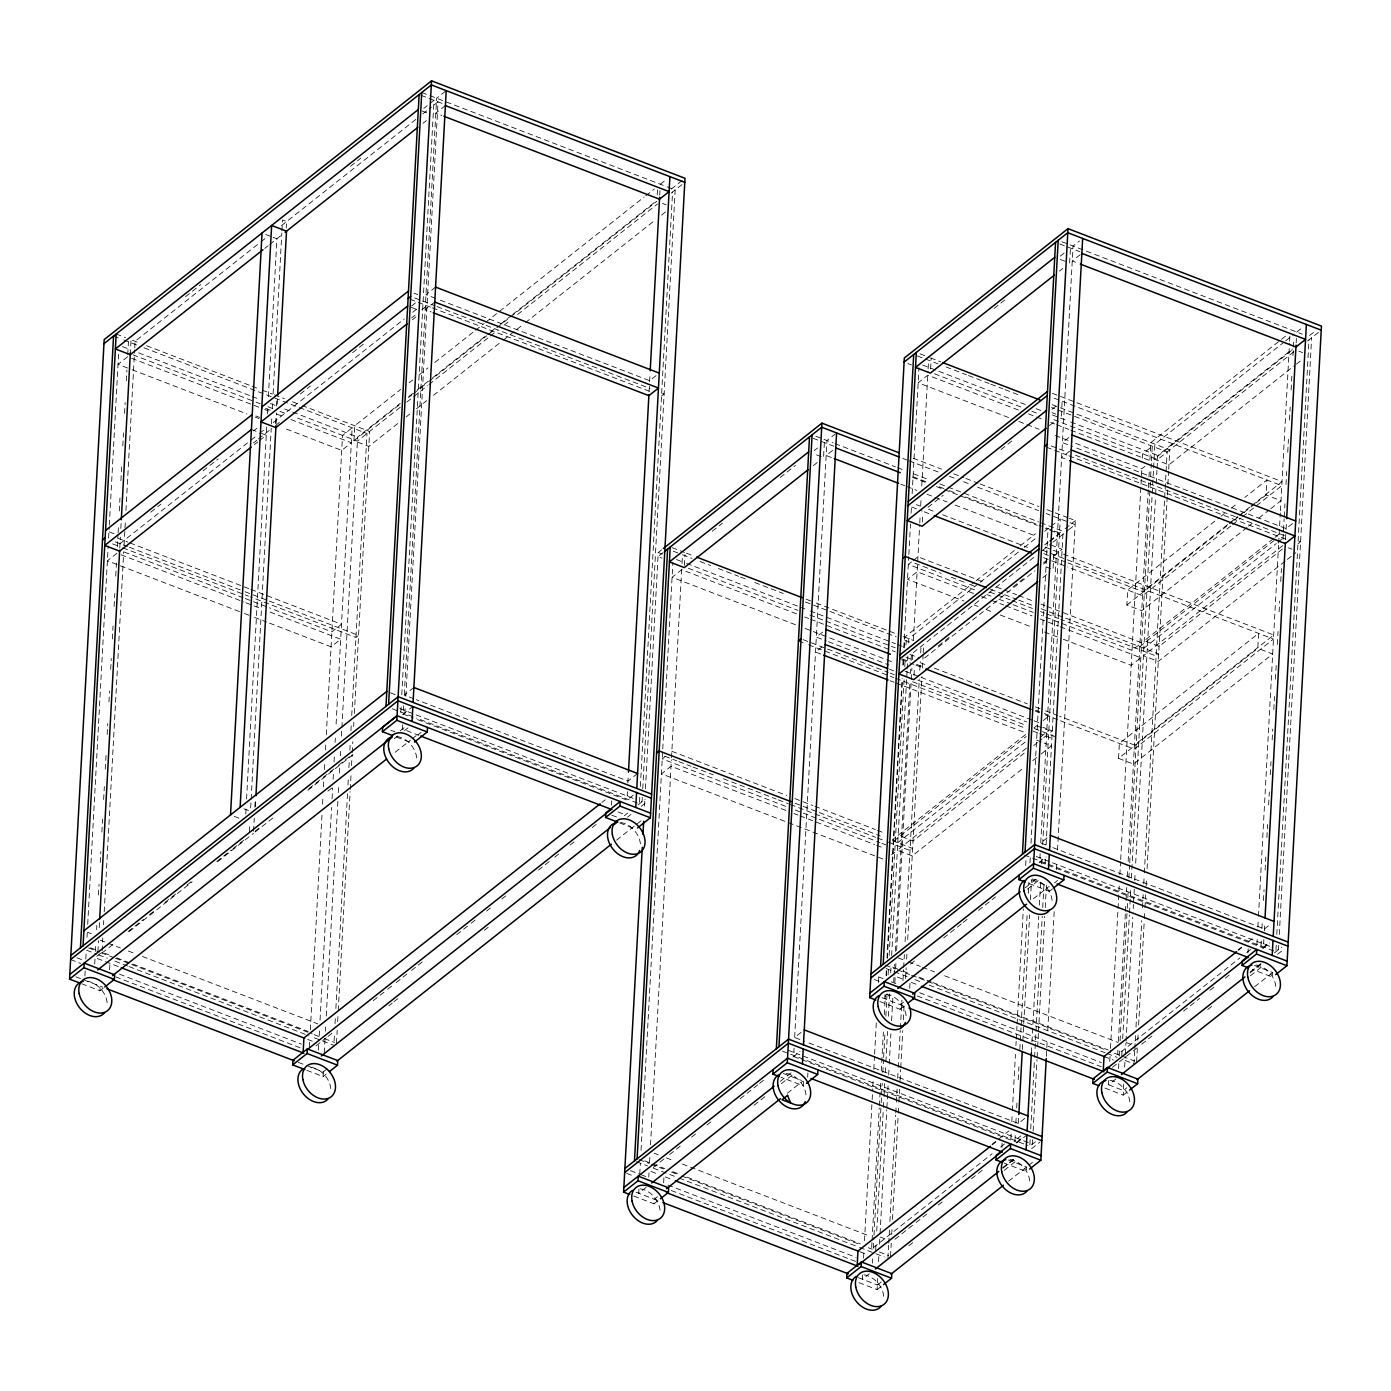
<?xml version="1.0" encoding="UTF-8"?>
<svg xmlns="http://www.w3.org/2000/svg" width="1391" height="1391" viewBox="0 0 1391 1391"><rect width="100%" height="100%" fill="white"/><g stroke="black" fill="none" stroke-linecap="round" stroke-linejoin="round"><path stroke-width="0.75" stroke-dasharray="5 3.75" d="M84.903 975.943L85.251 969.527M85.807 959.042L86.277 950.331M86.99 937.325L87.233 932.978M87.703 924.302L108.185 545.846M108.602 538.143L109.194 527.293M109.315 525.12L118.6 353.662M94.727 964.085L95.075 957.669L119.261 966.971M95.423 951.461L95.892 942.75M96.588 929.727L96.831 925.398M98.465 895.022L99.057 884.172M100.239 862.472L100.83 851.622M101.873 832.096L102.586 819.09M103.647 799.564L104.342 786.541M105.281 769.188L106.116 754.009M107.159 734.483L107.75 723.633M108.933 701.933L109.524 691.084M110.689 669.401L111.28 658.552M112.341 639.025L113.036 626.002M114.097 606.476L114.81 593.47M115.749 576.1L116.444 563.094M117.331 546.802L117.974 534.892M118.096 532.718L118.565 524.042M119.278 511.019L119.974 498.013M120.913 480.643L121.73 465.463M122.791 445.937L123.503 432.914M124.564 413.388L125.138 402.555M126.32 380.856L126.911 370.006M127.746 354.618L128.441 341.803M97.926 951.531L98.5 940.681M99.213 927.658L99.561 921.155M119.782 548.002L120.356 537.152M120.826 528.476L121.191 521.973M130.25 354.688L131.05 339.734M81.721 983.767L99.961 990.775L100.204 986.202M102.099 950.905L102.795 937.899M103.508 924.876L103.734 920.546M104.203 911.87L123.712 551.723M124.06 545.22L124.894 530.041M124.999 527.867L125.468 519.191M125.938 510.514L134.631 349.976M134.753 347.802L135.101 341.299L259.352 243.095M109.593 969.805L109.941 963.389M245.755 814.152L246.103 807.667M246.572 799.008L266.742 426.672M267.42 413.979L267.767 407.493M268.359 396.678L276.913 238.765L273.192 237.339M249.389 831.801L249.858 823.124M250.676 807.945L251.041 801.425M251.145 799.269L271.245 428.289M271.471 423.942L271.836 417.439M272.306 408.763L272.653 402.242M273.123 393.566L281.817 233.027M281.938 230.854L282.529 220.021L286.581 221.569L286.233 228.089M253.562 831.192L254.257 818.169M254.849 807.336L255.214 800.816M275.644 423.333L276.114 414.657M276.583 405.981L277.052 397.304M255.353 806.571L255.822 797.912M276.079 423.699L276.67 412.884M277.139 404.225L277.487 397.739M309.393 1047.197L309.863 1038.521M310.332 1029.844L322.086 812.9M322.556 804.224L323.025 795.548M323.494 786.871L323.964 778.178M324.433 769.501L324.799 762.998M325.494 749.975L325.842 743.472M326.311 734.796L342.534 435.418L352.132 427.819L335.926 727.197M318.435 1050.101L318.782 1043.685M319.478 1030.94L319.008 1039.616L310.941 1036.504M320.052 1020.09L331.58 807.476M332.049 798.799L332.623 787.949M333.11 779.273L333.579 770.597M334.049 761.92L334.396 755.417M335.092 742.394L335.335 738.047M397.739 423.56L368.806 446.424L353.94 440.704L354.757 425.75L400.712 389.428M306.872 1070.34L323.095 1076.582L323.338 1071.992L308.367 1066.236M324.259 1052.917L324.972 1039.894M325.442 1031.218L325.685 1026.888M326.259 1016.039L337.891 801.251M338.361 792.574L338.83 783.898M339.421 773.048L339.891 764.372M340.36 755.696L340.604 751.366M341.421 736.169L341.769 729.666M341.89 727.493L357.626 437.052L400.243 403.355M334.101 1040.99L334.57 1032.313M335.04 1023.637L335.405 1017.117M335.874 1008.44L347.507 793.67M347.976 784.993L348.446 776.317M348.915 767.641L349.384 758.964M349.854 750.271L350.323 741.594M350.915 730.762L351.262 724.242M351.732 715.565L366.998 433.54L139.917 346.22M336.483 1043.25L337.196 1030.244M337.665 1021.568L338.135 1012.891M338.256 1010.718L350.115 791.601M350.236 789.427L351.054 774.248M351.523 765.572L352.114 754.722M352.236 752.548L352.827 741.699M353.644 726.519L353.87 722.172M354.357 713.496L369.623 431.471L302.716 405.737M400.851 712.088L401.217 705.567M401.79 694.735L433.992 100.291L428.88 104.325M402.677 724.781L402.451 729.04L418.569 735.248M403.703 705.672L403.477 710.019L406.676 707.48M404.294 694.822L436.618 98.222L446.215 90.641M404.92 713.635L405.268 707.132M405.859 696.282L438.043 101.856L429.541 108.585M611.518 805.076L611.744 800.799M657.23 194.862L657.7 186.307M627.411 791.688L627.185 796.035L630.384 793.496M627.88 783.011L628.349 774.335M649.093 391.375L649.51 383.829M649.614 381.656L650.084 372.979M659.717 195.088L659.96 190.654M639.773 797.304L639.425 803.824L416.396 718.069M640.364 786.454L672.566 192.028M642.277 797.408L642.051 801.755L638 800.19M642.746 788.732L675.174 189.958L667.071 186.846M644.502 806.137L644.85 799.634M645.441 788.784L658.239 552.523L661.647 549.828M638.956 1188.975L638.712 1193.252L648.328 1185.671M639.756 1174.23L640.329 1163.38M641.042 1150.357L662.655 751.105M662.777 748.932L672.879 562.312M648.78 1177.116L649.006 1172.839M649.58 1162.354L649.945 1155.782M650.519 1144.932L671.384 759.834M671.505 757.712L681.903 565.581M682.025 563.407L682.494 554.731L691.953 558.365M684.407 565.476L684.998 554.8M633.74 1196.017L654.013 1203.824L654.257 1199.233L657.456 1196.695M663.646 1182.837L663.994 1176.421M824.359 442.599L823.542 457.552L814.257 453.988M794.07 1048.101L793.826 1052.431L797.043 1049.909M794.661 1037.251L826.967 440.53L834.983 434.201M803.546 1081.242L803.303 1085.832L780.994 1077.243M807.667 1077.19L807.91 1072.913M862.646 1274.991L862.42 1279.268L869.236 1273.878M863.568 1258.107L864.037 1249.396M864.506 1240.702L872.035 1101.846M872.14 1099.672L872.731 1088.823M872.852 1086.649L873.2 1080.146M873.791 1069.296L874.487 1056.273M874.609 1054.1L876.382 1021.55M878.486 982.498L878.851 975.978M885.024 994.478L884.798 998.755L889.91 994.704M886.067 975.456L886.293 971.04M887.006 958.016L902.168 678.112M902.863 665.089L903.228 658.586M903.802 647.737L908.74 556.591M908.862 554.418L910.514 524.042M911.088 513.192L911.453 506.689M912.148 493.666L918.964 367.815M871.966 1242.511L871.618 1249.014L992.183 1153.73M872.087 1240.337L879.251 1108.001M879.373 1105.828L880.659 1081.972M881.251 1071.122L883.372 1032.07M884.311 1014.717L885.354 995.191M886.415 975.665L886.78 969.162M887.354 958.312L902.429 680.077M903.246 665.037L903.594 658.586M904.167 647.858L904.759 637.113L974.378 582.081M872.487 1263.132L872.713 1258.855M873.287 1248.37L873.878 1237.451M874 1235.295L881.042 1105.097M881.164 1102.924L882.224 1083.398M882.798 1072.548L883.511 1059.525M883.633 1057.351L885.041 1031.322M885.858 1016.125L887.145 992.27M888.101 974.9L888.449 968.397M889.145 955.374L904.08 679.799M904.776 666.776L905.245 658.099M905.958 645.076L906.184 640.747M875.669 1250.579L876.139 1241.902M876.73 1231.052L883.302 1109.566M883.424 1107.392L883.894 1098.716M884.015 1096.543L884.711 1083.537M885.302 1072.687L885.771 1064.011M885.893 1061.837L887.545 1031.461M888.362 1016.282L889.649 992.409M890.709 972.883L891.057 966.38M891.648 955.53L907.071 670.897M907.175 668.741L907.888 655.856M908.584 642.972L908.81 638.678L978.429 583.646M858.89 1282.606L877.13 1289.613L877.634 1278.572M878.556 1261.62L879.025 1252.943M879.495 1244.25L879.964 1235.573M880.086 1233.4L886.78 1109.722M886.902 1107.549L887.249 1101.046M887.371 1098.873L888.067 1085.849M888.658 1075L889.127 1066.323M889.249 1064.15L890.883 1033.774M891.596 1020.768L893.005 994.721M893.717 981.698L893.944 977.369M894.065 975.195L894.656 964.346M895.352 951.322L909.923 682.268M910.392 673.574L910.636 669.245M911.105 660.569L911.453 654.048L1035.756 555.809M894.865 982.62L895.213 976.204L904.498 979.786M895.665 967.858L895.908 963.459M896.604 950.436L911.887 668.341M912.357 659.664L912.826 650.988M913.418 640.138L919.642 525.137M919.764 522.964L920.233 514.287M920.703 505.611L921.051 499.091M921.764 486.085L927.988 371.084M928.11 368.911L928.579 360.234M914.009 675.365L914.478 666.811M922.32 521.99L922.789 513.435M930.614 368.841L931.188 358.165M879.825 1001.52L900.099 1009.327L900.342 1004.737L903.541 1002.198M887.927 1258.368L888.623 1245.345M888.745 1243.171L889.44 1230.148M889.91 1221.489L895.682 1115.147M895.787 1112.991L896.256 1104.298M896.378 1102.159L897.091 1089.118M897.664 1078.303L898.151 1069.592M898.256 1067.453L900.255 1030.522M900.377 1028.401L901.907 1000.146M902.968 980.672L903.541 969.77M903.663 967.649L904.376 954.591M905.072 941.62L919.295 679.017M919.764 670.323L920.251 661.49M920.703 652.97L921.068 646.467M890.536 1256.299L891.248 1243.276M891.718 1234.599L892.066 1228.097M892.535 1219.42L898.169 1115.286M898.29 1113.113L898.76 1104.437M898.882 1102.263L899.594 1089.24M900.064 1080.564L900.638 1069.714M900.759 1067.558L902.759 1030.679M903.35 1019.829L904.167 1004.632M905.576 978.603L906.167 967.753M906.636 959.077L906.984 952.574M907.697 939.551L921.937 676.617M922.407 668.01L923.102 655.126M923.207 652.988L923.676 644.398M909.731 988.34L910.079 981.924M1001.868 1147.488L1002.094 1143.211M1010.857 1138.951L1011.222 1132.448M1011.796 1121.598L1012.265 1112.922M1012.387 1110.748L1015.447 1054.343M1015.917 1045.667L1016.143 1041.337M1016.265 1039.164L1016.977 1026.141M1017.082 1023.985L1023.324 909.001M1025.671 865.602L1026.019 859.099M1014.926 1140.516L1015.274 1134.013M1015.865 1123.163L1016.212 1116.66M1016.682 1107.984L1017.151 1099.307M1018.212 1079.781L1018.908 1066.758M1019.846 1049.405L1020.212 1042.885M1020.316 1040.729L1021.029 1027.706M1021.15 1025.532L1027.254 912.722M1028.314 893.196L1028.905 882.346M1029.949 862.82L1030.314 856.317M1031.009 843.294L1048.049 528.615L1044.658 531.292M1018.351 1123.267L1018.716 1116.747M1022.35 1049.492L1023.654 1025.619M1023.759 1023.446L1029.636 914.948M1030.47 899.768L1031.513 880.242M1053.839 554.609L1053.022 569.562L1043.737 565.998M1061.333 416.205L1062.15 401.251M1069.627 263.055L1070.444 248.102M1040.155 853.587L1039.912 857.934L1043.111 855.395M1040.746 842.737L1073.052 246.033L1079.451 240.973M1031.374 1052.744L1031.844 1044.067M1031.966 1041.894L1038.781 916.043M1039.355 905.193L1040.764 879.147M1041.598 863.967L1042.068 855.291M1042.659 844.441L1060.272 518.947L1052.274 525.276M1030.14 1139.733L1029.792 1146.236L1036.886 1140.62M1030.731 1128.883L1034.487 1059.455M1034.608 1057.282L1035.895 1033.426M1036.017 1031.253L1042.242 916.269M1042.711 907.593L1044.119 881.564M1045.058 864.211L1045.406 857.691M1046.119 844.685L1062.933 534.335L1043.998 527.05M1032.644 1139.82L1032.4 1144.167L801.268 1055.3M1033.113 1131.144L1036.99 1059.559M1037.112 1057.386L1037.582 1048.692M1037.686 1046.536L1038.399 1033.496M1038.521 1031.357L1044.745 916.321M1045.215 907.697L1046.501 883.789M1029.097 883.528L1049.388 891.318L1049.631 886.745M1046.362 1056.291L1047.301 1038.938M1047.771 1030.244L1054.222 910.914M1056.465 869.688L1056.934 860.994M1057.525 850.144L1075.365 520.599L1069.279 518.252M1118.555 758.373L1119.372 743.42L1258.612 633.357L1257.812 648.31L1118.555 758.373L1133.422 764.094L1272.678 654.031L1257.812 648.31M1247.014 527.502L1141.733 610.719L1126.866 604.998L1127.666 590.045L1219.368 517.556M1108.731 1080.494L1108.505 1084.771L1118.103 1077.173M1109.757 1061.472L1110.348 1050.553M1110.47 1048.379L1119.286 885.632M1119.877 874.783L1120.572 861.777M1120.694 859.603L1140.916 486.381M1141.02 484.207L1141.959 466.854M1142.428 458.178L1142.672 453.831L1152.27 446.25L1151.452 461.429M1117.929 1050.17L1117.703 1054.517L1239.955 957.877M1118.399 1041.494L1125.336 913.504M1125.458 911.331L1125.928 902.655M1126.032 900.481L1126.745 887.475M1127.336 876.626L1127.684 870.105M1128.153 861.429L1148.271 489.858M1148.392 487.719L1148.862 479.13M1148.983 476.974L1149.435 468.384M1149.905 459.795L1150.844 442.616L1286.692 335.231M1118.573 1068.636L1118.92 1062.22M1119.251 1056.012L1119.72 1047.458M1120.068 1040.781L1127.127 910.601M1127.249 908.427L1127.718 899.751M1127.823 897.578L1128.292 888.901M1128.883 878.051L1129.596 865.028M1129.718 862.855L1150.513 478.8M1150.635 476.626L1151.331 463.603M1121.755 1056.082L1122.224 1047.406M1122.693 1038.729L1129.388 915.069M1129.509 912.896L1130.796 889.023M1131.387 878.173L1152.096 495.718M1152.217 493.579L1153.504 469.949M1153.608 467.793L1154.895 444.181L1283.945 342.169M1123.719 1084.076L1123.372 1090.492L1126.78 1087.797M1124.641 1067.106L1125.215 1056.273M1125.336 1054.1L1125.928 1043.25M1126.049 1041.077L1132.743 917.399M1133.213 908.706L1133.439 904.376M1133.561 902.203L1134.274 889.179M1134.743 880.503L1135.212 871.827M1135.682 863.15L1155.538 496.431M1155.66 494.274L1156.13 485.581M1156.251 483.425L1156.947 470.401M1157.069 468.228L1157.764 455.466L1292.465 349.002M1104.976 1088.092L1123.215 1095.117L1123.459 1090.527L1105.219 1083.502M1134.708 1050.848L1133.995 1063.872L1122.85 1059.577M1134.83 1048.675L1135.525 1035.652M1135.995 1026.975L1141.75 920.651M1142.463 907.662L1143.176 894.622M1143.75 883.789L1144.219 875.078M1144.341 872.957L1164.563 499.699M1164.667 497.526L1165.971 473.653M1166.075 471.497L1167.136 451.953L1051.509 407.493M1136.621 1061.785L1137.334 1048.779M1137.803 1040.103L1138.151 1033.583M1138.62 1024.906L1144.254 920.772M1144.376 918.616L1144.845 909.923M1144.967 907.767L1145.662 894.743M1146.132 886.067L1146.601 877.391M1147.071 868.714L1167.205 497.143M1167.31 494.987L1167.779 486.398M1167.901 484.259L1168.596 471.375M1168.718 469.219L1169.761 449.884L1076.495 414.031M1255.917 502.986L1266.106 494.935L1266.923 479.982L1244.841 497.439M1247.953 952.991L1248.179 948.714M1256.942 944.454L1257.29 937.951M1257.881 927.102L1258.351 918.425M1258.472 916.252L1278.555 545.272M1278.677 543.099L1279.494 528.006M1279.616 525.85L1280.311 512.966M1280.433 510.827L1289.509 343.299M1289.613 341.143L1290.083 332.553M1260.994 946.019L1261.359 939.516M1261.933 928.666L1262.402 919.99M1263.463 900.464L1264.054 889.614M1265.115 870.088L1265.81 857.065M1266.871 837.538L1267.584 824.533M1268.644 805.006L1269.34 791.983M1270.279 774.631L1270.991 761.607M1272.156 739.925L1272.748 729.075M1273.808 709.549L1274.504 696.526M1275.443 679.173L1276.277 663.994M1277.338 644.468L1278.033 631.444M1279.094 611.918L1279.685 601.068M1280.746 581.542L1281.441 568.536M1283.024 539.221L1284.136 518.826M1284.258 516.687L1284.954 503.785M1285.997 484.468L1286.692 471.566M1287.736 452.249L1288.431 439.365M1289.492 420.03L1290.187 407.146M1291.109 389.949L1291.926 374.927M1292.969 355.592L1293.317 349.141L1154.078 459.134L1168.944 464.837L1294.604 365.52M1293.439 347.002L1293.908 338.378M1263.845 939.603L1263.619 943.95L1266.818 941.411M1264.315 930.927L1264.802 922.25M1285.527 539.291L1285.945 531.675M1286.066 529.502L1286.536 520.825M1296.169 342.899L1296.412 338.448M1276.225 945.219L1275.86 951.74L1048.779 864.42M1276.799 934.387L1309.001 339.839M1278.729 945.324L1278.485 949.67L1274.434 948.106M1279.303 934.474L1311.626 337.752M185.507 296.683L200.826 284.581M350.602 166.207L360.808 158.139M423.786 108.359L427.176 105.681M261.056 241.756L267.854 236.366M281.469 225.603L415.926 119.348M422.725 113.958L427.837 109.924M127.624 356.757L118.026 364.355L130.111 368.998M264.69 248.415L268.098 245.738M269.802 244.381L283.416 233.618M422.968 123.312L426.376 120.634M445.398 105.594L435.8 113.175L441.851 115.505M150.767 512.201L160.869 504.203M203.016 470.888L218.196 458.908M253.597 430.914L256.97 428.254M300.282 394.018L310.402 386.02M352.549 352.705L366.024 342.047M411.545 306.072L416.604 302.073M435.574 287.085L425.976 294.683L436.044 298.543M120.009 543.655L249.354 441.434M251.058 440.078L257.857 434.705M259.561 433.366L266.376 427.976M273.175 422.603L404.225 319.026M412.727 312.297L417.839 308.263M253.405 442.981L256.813 440.304M258.517 438.947L270.428 429.541M275.54 425.507L280.634 421.473M411.684 317.896L415.092 315.201M421.89 309.81L427.002 305.777M116.983 553.218L107.385 560.799L242.417 612.718M254.466 444.546L257.839 441.886M259.526 440.547L266.272 435.209L258.83 432.358M412.431 319.704L415.805 317.026M434.757 302.038L425.159 309.637L431.21 311.949M409.215 382.699L412.623 380.021M419.421 374.631L427.941 367.902M434.74 362.529L473.879 331.58M475.583 330.241L484.103 323.512M485.807 322.173L644.085 197.07M645.772 195.731L654.292 189.002M660.308 184.238L666.706 179.178M408.78 396.609L415.596 391.219M417.3 389.88L430.949 379.1M432.653 377.743L488.919 333.266M490.623 331.927L494.031 329.232M500.847 323.842L511.088 315.757M512.792 314.401L656.013 201.191M671.366 189.072L683.294 179.63M353.94 440.704L399.895 404.381M408.398 397.652L411.806 394.974M413.51 393.618L427.124 382.855M428.828 381.517L486.694 335.787M488.397 334.431L495.196 329.058M496.9 327.702L508.81 318.296M510.514 316.957L656.882 201.26M400.26 407.25L357.4 441.121L294.162 416.813M406.85 402.051L412.171 397.843M413.666 396.644L427.489 385.724M429.019 384.525L488.763 337.3M490.397 336.013L497.265 330.571M504.046 325.216L510.88 319.826M517.678 314.436L657.508 203.938M671.14 193.14L684.789 182.36M406.259 416.831L409.667 414.135M416.465 408.763L426.672 400.678M433.488 395.305L501.56 341.49M503.264 340.152L523.694 324.016M525.381 322.66L654.726 220.439M661.542 215.049L666.637 211.015M656.065 375.64L649.667 380.699L438.061 299.326M661.507 395.948L664.133 393.879L660.082 392.332M413.892 687.467L404.294 695.065L414.362 698.925M96.779 956.33L101.891 952.296M128.111 931.57L143.447 919.434M149.567 914.6L154.679 910.566M164.886 902.498L169.998 898.464M171.702 897.108L176.813 893.074M187.02 885.006L192.132 880.972M216.77 861.481L231.289 850.005M232.993 848.666L238.104 844.633M239.808 843.276L244.903 839.242M255.127 831.175L260.239 827.141M308.854 788.714L321.53 778.682M323.234 777.343L328.346 773.309M330.05 771.953L336.848 766.58M338.552 765.224L343.664 761.19M345.368 759.851L352.184 754.461M402.625 714.591L412.866 706.506M101.978 953.078L113.888 943.672M129.207 931.553L192.167 881.79M217.709 861.603L253.44 833.365M255.144 832.009L273.871 817.212M307.898 790.314L355.557 752.653M400.121 730.884L405.65 726.519M327.876 791.131L334.692 785.759M394.279 738.656L397.687 735.961M404.503 730.571L407.911 727.876M395.183 752.253L410.501 740.151M412.205 738.795L417.317 734.761M417.891 734.987L421.09 732.448M99.961 990.775L103.16 988.253M663.142 552.557L658.013 556.609L662.081 558.156M712.279 531.188L722.468 523.138M780.212 477.496L795.496 465.411M814.17 450.649L817.56 447.972M994.026 308.489L1005.902 299.1M1060.255 256.153L1067.036 250.78M813.352 465.602L820.151 460.247M832.566 450.423L826.167 455.483L832.218 457.813M1059.438 271.106L1062.828 268.428M1080.251 254.657L1072.252 260.986L1078.286 263.299M927.988 507.28L943.272 495.196M1001.016 449.554L1012.891 440.165M1051.961 409.302L1058.742 403.929M1049.44 425.594L1056.238 420.221M637.582 773.483L627.984 781.081L416.378 699.708M601.868 802.468L605.276 799.773M665.437 756.356L662.238 758.877L787.184 806.936M822.724 632.036L816.326 637.095L826.41 640.973M911.522 561.86L908.323 564.381L974.83 589.958M913.122 560.59L917.921 556.8L984.428 582.36M1068.81 437.539L1062.411 442.599L1072.496 446.476M316 1045.893L326.224 1037.808M327.928 1036.451L333.058 1032.418M373.257 1000.616L385.916 990.635M387.62 989.279L394.435 983.889M396.139 982.55L401.251 978.499M402.955 977.16L409.771 971.77M411.493 970.414L416.604 966.38M418.308 965.024L425.124 959.634M456.7 934.682L469.462 924.598M471.166 923.241L476.278 919.208M486.502 911.122L491.632 907.071M501.855 898.986L506.967 894.952M538.421 870.088L552.036 859.325M554.713 857.204L559.825 853.17M570.067 845.085L575.178 841.033M592.218 827.558L597.348 823.507M633.357 795.043L626.958 800.103L415.353 718.747M821.925 646.989L815.526 652.049L821.559 654.379M1069.609 451.223L1061.594 457.552L1067.645 459.865M624.368 815.717L627.776 813.022M638 804.937L645.25 799.216M388.837 1005.78L392.245 1003.085M393.949 1001.746L399.078 997.695M484.329 930.318L489.441 926.267M627.55 817.108L630.975 814.413M641.199 806.328L648.015 800.938M323.234 1071.957L330.05 1066.567M616.509 840.147L642.086 819.925M323.095 1076.582L326.294 1074.043M976.082 580.742L1018.525 547.185M1020.229 545.846L1035.513 533.761M980.133 582.307L1022.576 548.75M1024.28 547.411L1036.173 538.004M1285.649 340.83L1294.134 334.118M1296.76 332.049L1303.158 326.989M1044.676 544.855L1048.084 542.16M1049.788 540.803L1063.437 530.023M1065.141 528.684L1075.365 520.599M1309.522 335.527L1316.338 330.136M1049.857 541.499L1059.473 533.918L1045.354 528.493M1145.054 466.263L1141.855 468.784L1071.331 441.66M1042.554 550.436L1051.283 543.533M1052.987 542.194L1068.323 530.058M1068.74 529.728L1075.139 524.668L1046.171 513.522M1293.943 351.732L1157.538 459.552L1051.979 418.969M1307.592 340.951L1321.224 330.171M938.369 645.876L950.244 636.487M1013.083 586.828L1023.272 578.778M1043.65 562.677L1047.04 559.982M924.563 658.013L1034.939 570.762M1043.441 564.05L1046.832 561.373M1053.63 556L1062.115 549.289L1047.249 543.568M1296.308 364.181L1303.106 358.808M1042.833 577.63L1049.631 572.257M1221.072 516.217L1224.463 513.54M1231.261 508.167L1238.06 502.794M1227.662 524.563L1142.759 591.679L1067.958 562.92M1229.366 523.225L1237.851 516.513M1239.555 515.174L1249.744 507.124M1251.448 505.785L1282.015 481.616L1051.544 393.01M1126.866 604.998L1232.148 521.781M1233.852 520.443L1242.337 513.731M1244.041 512.392L1254.23 504.342M1230.844 525.972L1142.55 595.765L1067.749 566.989M1232.548 524.616L1241.033 517.904M1242.737 516.565L1281.789 485.702L1051.318 397.078M1248.718 526.163L1252.109 523.468M1258.907 518.095L1269.096 510.045M1270.783 508.706L1280.972 500.656L1266.106 494.935M892.344 839.834L895.543 837.312M1025.532 734.57L898.169 835.243L913.035 840.964L1025.115 752.375M1034.017 727.858L1037.408 725.18M1043.233 720.573L1049.631 715.513L1041.563 712.418M1273.304 538.734L1144.254 640.747L1159.12 646.45L1283.076 548.471M1275.008 537.395L1283.493 530.684M1292.517 523.555L1286.119 528.615L1074.495 447.241M893.7 841.155L1026.158 736.465M1139.785 646.659L1275.634 539.291M897.751 842.72L1025.115 742.046M1143.837 648.223L1276.295 543.533M1277.999 542.177L1283.093 538.161M891.527 854.787L894.743 852.266M1026.419 748.184L897.351 850.197L912.218 855.917L1024.298 767.328M1040.816 736.795L1048.831 730.484L1034.713 725.059M1282.676 545.637L1143.437 655.7L1158.303 661.403L1285.667 560.747M1033.6 745.663L1042.085 738.951M1043.789 737.613L1052.274 730.901L1042.989 727.319M1297.959 543.881L1300.568 541.812L1296.516 540.247M1032.783 760.616L1039.581 755.243M1041.285 753.905L1051.474 745.854L1044.032 743.003M1287.37 559.408L1295.856 552.696M801.042 1032.418L794.644 1037.477L804.728 1041.355M1047.127 837.921L1040.729 842.981L1050.796 846.858M653.161 1167.518L666.811 1156.738M669.523 1154.582L674.635 1150.566M676.322 1149.209L681.434 1145.176M691.623 1137.125L696.717 1133.091M706.924 1125.023L712.018 1121.007M740.134 1098.786L757.921 1084.719M759.625 1083.38L764.72 1079.346M792.992 1057.004L800.016 1051.457M910.514 964.119L915.608 960.086M943.585 937.969L961.511 923.815M963.198 922.476L968.31 918.443M978.499 910.375L983.593 906.341M985.297 905.002L990.409 900.968M992.096 899.629L995.504 896.934M1039.077 862.507L1046.102 856.943M780.247 1081.398L791.096 1072.809M1025.289 887.719L1038.26 877.46M754.096 1105.219L759.19 1101.185M760.894 1099.846L765.989 1095.812M781.29 1083.728L793.183 1074.321M1027.375 889.232L1039.268 879.825M787.271 1093.309L802.572 1081.207M1033.357 898.812L1048.658 886.71M1054.43 882.937L1057.629 880.416M654.013 1203.824L658.812 1200.033M900.099 1009.327L904.898 1005.519M1049.388 891.318L1052.587 888.797M991.957 1144.358L1008.927 1130.935M1024.75 1118.434L1018.351 1123.493L806.745 1042.12M1238.042 949.844L1241.433 947.167M1248.231 941.794L1253.326 937.777M1264.436 928.997L1270.835 923.937M992.252 1144.863L995.643 1142.185M1238.338 950.366L1241.728 947.688M1000.668 1147.019L1007.467 1141.646M1246.753 952.505L1253.552 947.149M1017.534 1138.447L1020.733 1135.925M1017.012 1142.011L1023.811 1136.656M1263.098 947.514L1269.879 942.142M894.935 1239.259L914.374 1223.889M916.078 1222.533L921.207 1218.499M922.911 1217.142L928.023 1213.108M938.247 1205.023L943.376 1200.972M971.422 1178.803L985.019 1168.057M1016.682 1143.019L1026.923 1134.934M1112.504 1067.28L1124.658 1057.682M1126.362 1056.343L1131.474 1052.292M1133.178 1050.953L1139.994 1045.563M1141.698 1044.206L1146.827 1040.172M1148.531 1038.816L1151.939 1036.121M1183.498 1011.17L1199.685 998.39M1209.909 990.305L1215.021 986.254M1225.262 978.169L1230.374 974.135M1262.767 948.523L1269.792 942.959M1002.615 1167.71L1014.508 1158.32M1250.387 971.874L1260.802 963.633M1274.452 952.852L1281.685 947.132M1002.911 1168.231L1014.178 1159.329M1250.022 972.918L1260.889 964.328M908.792 1245.78L915.608 1240.389M1004.267 1170.3L1017.916 1159.52M1031.548 1148.74L1040.085 1141.994M1207.736 1009.501L1212.848 1005.45M1250.353 975.804L1264.002 965.024M1277.633 954.243L1284.467 948.853M877.286 1284.988L882.19 1281.233M1008.579 1181.22L1032.452 1162.354M1254.665 986.706L1273.426 971.892M877.13 1289.613L881.946 1285.823M1123.215 1095.117L1128.014 1091.326M1061.907 241.738L1302.341 334.188M1059.629 243.947L1079.903 251.736M1060.342 259.474L1067.766 262.343M1298.898 351.21L1302.619 352.636M421.734 92.502L665.889 186.377M420.986 95.283L443.451 103.925M422.029 110.967L427.611 113.106M662.464 203.416L666.167 204.842M920.042 353.87L929.327 357.435M930.509 357.904L940.646 361.799M1052.17 404.677L1074.461 413.249M917.417 355.94L938.038 363.868M946.141 366.981L966.415 374.788M968.449 375.553L989.036 383.481M990.757 384.142L1002.911 388.819M1004.945 389.584L1021.272 395.879M1052.048 412.623L1055.752 414.049M922.563 365.033L1025.967 404.798M1036.104 408.693L1042.189 411.041M1052.326 414.935L1068.549 421.177M1070.583 421.942L1157.764 455.466M907.819 363.538L911.54 364.964M934.509 373.796L1021.742 407.337M1031.826 411.214L1037.912 413.562M1018.455 410.049L927.762 375.187L918.164 382.768L1008.84 417.648M1028.523 413.927L1034.574 416.257M1036.591 417.022L1042.641 419.352M1050.692 422.447L1054.726 423.994M1056.743 424.777L1068.827 429.419M1070.844 430.202L1149.453 460.421M1018.925 421.525L1024.976 423.838M1026.993 424.62L1039.077 429.263M1055.195 435.47L1069.314 440.895M1051.196 445.92L1057.282 448.25M1059.299 449.032L1067.419 452.145M1075.521 455.274L1286.379 536.352M1046.554 447.207L1066.827 454.996M1068.844 455.779L1285.788 539.204M1288.257 547.776L1291.978 549.202M913.174 458.23L941.551 469.132M953.722 473.809L963.859 477.722M965.876 478.487L978.047 483.164M980.081 483.946L1038.868 506.567M1046.988 509.68L1067.262 517.469M902.811 458.404L906.862 459.969M908.897 460.751L941.377 473.236M949.444 476.331L955.53 478.678M963.546 481.755L969.718 484.138M977.647 487.18L1038.66 510.636M815.822 436.235L833.018 442.86M835.035 443.625L895.491 466.872M897.508 467.654L903.559 469.984M913.487 473.792L929.762 480.051M939.829 483.929L1038.59 521.903M1040.607 522.668L1063.68 531.553M813.196 438.304L833.818 446.233M912.896 476.644L927.084 482.103M939.255 486.78L947.358 489.893M949.392 490.675L957.495 493.788M965.597 496.917L1042.641 526.528M912.357 477.339L926.458 482.764M936.526 486.641L942.576 488.971M944.593 489.736L958.695 495.161M960.712 495.944L1037.303 525.381M265.751 234.47L271.332 236.626M414.066 293.171L417.769 294.596M900.725 484.155L904.759 485.702M906.776 486.485L916.86 490.362M926.928 494.222L932.978 496.552M934.995 497.335L947.08 501.977M955.148 505.072L1035.756 536.074M414.744 297.987L420.83 300.334M422.864 301.117L435.035 305.794M437.052 306.576L649.945 388.437M410.102 299.291L430.375 307.081M432.41 307.863L649.354 391.271M1045.25 547.15L1061.42 553.375M1063.454 554.157L1273.704 634.991L1134.465 745.054L1059.664 716.295M411.388 307.411L416.97 309.55M1042.694 550.332L1273.478 639.078L1134.239 749.14L1059.438 720.364M916.339 504.62L920.373 506.168M928.458 509.28L934.526 511.61M942.611 514.722L1027.532 547.376M1043.702 553.583L1051.787 556.696M1053.804 557.478L1065.941 562.138M911.748 507.02L922.181 511.036M924.198 511.801L932.283 514.913M1043.476 557.669L1065.715 566.224M996.53 587.019L1002.563 589.332M1004.58 590.114L1016.682 594.757M1018.699 595.539L1032.8 600.964M1040.868 604.059L1044.884 605.607M1046.901 606.389L1141.628 642.816L1132.031 650.397L1041.337 615.535M990.427 589.228L1002.598 593.905M1004.615 594.687L1016.786 599.365M1018.821 600.147L1033.009 605.607M1041.111 608.719L1158.703 653.926L1156.095 655.996L1060.794 619.36M914.826 563.233L941.168 573.37M951.305 577.265L967.527 583.507M969.562 584.272L977.664 587.402M989.836 592.079L995.921 594.409M997.938 595.192L1010.109 599.869M1012.144 600.651L1032.418 608.441M1040.52 611.571L1044.571 613.118M1046.606 613.9L1058.777 618.578M986.915 594.6L990.948 596.148M999.016 599.26L1011.101 603.903M1013.117 604.685L1033.27 612.423M973.544 593.453L917.121 571.753L907.506 579.334L963.946 601.034M981.611 596.548L989.662 599.643M991.679 600.425L1003.78 605.068M1005.797 605.85L1031.983 615.917M1040.051 619.012L1058.186 625.985M1060.203 626.767L1140.811 657.769L1131.213 665.35L1060.672 638.226M974.013 604.911L978.047 606.459M986.115 609.554L992.148 611.884M1000.216 614.978L1032.47 627.376M1044.554 632.036L1058.655 637.461M116.183 334.014L125.486 337.596M132.406 340.256L138.491 342.586M146.594 345.716L249.997 385.463M252.032 386.246L260.134 389.376M262.169 390.141L272.306 394.053M274.323 394.818L284.459 398.73M292.579 401.843L300.682 404.955M672.096 547.654L684.442 552.401M686.459 553.183L694.578 556.296M806.085 599.173L814.187 602.286M816.221 603.068L895.3 633.479M903.402 636.591L913.539 640.486M113.558 336.083L121.678 339.213M123.712 339.978L137.9 345.437M673.192 551.149L680.634 554.018M700.056 561.477L710.697 565.581M718.312 568.502L738.586 576.291M740.603 577.074L746.984 579.525M754.809 582.533L783.255 593.47M805.424 602.007L896.117 636.869M904.846 640.225L909.905 642.173M122.425 346.62L130.545 349.732M138.648 352.845L250.171 395.722M252.188 396.505L258.274 398.852M270.445 403.529L276.513 405.859M284.633 408.989L290.719 411.319M292.736 412.101L357.626 437.052M658.239 552.523L662.29 554.087M676.478 559.547L684.598 562.66M686.632 563.442L798.138 606.32M800.173 607.102L808.275 610.214M810.31 610.997L895.456 643.737M897.491 644.52L903.559 646.85M688.423 568.293L797.912 610.388M809.927 615.013L824.272 620.525M826.045 621.221L895.23 647.823M132.945 354.809L253.997 401.373M255.874 402.086L260.082 403.703M267.959 406.746L272.253 408.38M280.06 411.388L286.442 413.84M909.853 654.344L919.155 657.926M265.525 408.38L271.106 410.519M131.658 358.304L262.656 408.676M264.673 409.458L268.689 411.006M276.757 414.101L282.808 416.431M290.858 419.526L351.332 442.773L341.717 450.371L283.277 427.889M796.556 613.848L681.677 569.684L672.079 577.282L797.026 625.324M804.607 616.961L808.64 618.508M810.657 619.273L895.3 651.823M906.01 657.213L912.079 659.543M920.164 662.655L926.232 664.985M934.317 668.097L1027.306 703.846M1035.391 706.958L1043.476 710.071M1045.51 710.853L1057.629 715.513M902.516 658.951L908.566 661.281M916.617 664.376L924.685 667.471M1035.53 710.088L1039.564 711.653M901.577 659.664L913.87 664.394M915.904 665.176L921.955 667.506M1035.182 711.044L1043.267 714.157M1045.284 714.922L1057.421 719.599M255.927 415.979L259.648 417.404M805.093 628.419L893.77 662.516M132.128 369.78L247.007 413.944M255.057 417.039L259.091 418.587M828.427 641.738L888.884 664.985M905.002 671.192L919.103 676.617M921.12 677.382L1031.966 720.016M1033.982 720.781L1040.033 723.111M889.614 669.262L893.648 670.81M917.834 680.112L1026.662 721.946M803.076 639.634L888.24 672.375M890.257 673.157L894.326 674.722M912.566 681.729L1026.106 725.389M1034.226 728.501L1054.5 736.308L1051.874 738.378L1039.703 733.7M251.406 429.506L256.97 431.645M798.434 640.921L806.554 644.05M808.571 644.815L893.735 677.573M895.752 678.339L1025.515 728.241M1032.957 731.092L1037.686 732.918M890.084 680.721L894.117 682.268M896.134 683.051L1025.115 732.64M1036.608 740.134L1042.172 742.272M1052.813 847.623L1262.419 928.214M1036.208 856.508L1272.904 947.514M1024.454 855.065L1030.54 857.395M1032.574 858.177L1046.762 863.637M1039.703 862.003L1045.736 864.333M1047.753 865.115L1263.393 948.019M1031.374 879.721L1047.597 885.963M1254.508 965.51L1272.748 972.535L1272.504 977.125L1252.23 969.318M109.263 531.901L114.844 534.04M117.8 538.247L127.868 542.125M129.885 542.907L248.798 588.619M250.815 589.401L341.49 624.263L331.893 631.862L269.419 607.832M671.836 751.296L786.715 795.461M794.783 798.573L812.918 805.545M814.935 806.311L875.391 829.558M877.408 830.34L885.476 833.435M115.279 541.847L127.45 546.524M129.467 547.306L243.008 590.966M245.042 591.731L267.333 600.321M269.367 601.086L358.582 635.391L355.957 637.461L250.536 596.93M795.026 803.216L817.334 811.788M819.369 812.57L880.19 835.956M892.361 840.633L912.635 848.44L910.01 850.51L887.701 841.938M112.654 543.916L120.774 547.028M122.791 547.811L248.502 596.148M664.689 756.165L676.843 760.86M678.878 761.625L691.031 766.302M693.066 767.084L713.34 774.891M723.476 778.786L753.887 790.471M755.922 791.253L776.195 799.06M778.23 799.825L788.367 803.737M790.384 804.502L875.548 837.26M877.565 838.025L885.684 841.155M124.321 552.053L243.216 597.765M245.233 598.547L267.402 607.067M795.252 810.031L801.303 812.361M803.32 813.126L817.421 818.551M819.438 819.334L879.894 842.581M881.911 843.346L885.945 844.893M121.017 554.766L243.947 602.025M245.964 602.807L252.014 605.137M254.031 605.902L262.082 608.997M270.15 612.11L340.691 639.234L331.075 646.815L268.602 622.803M785.915 810.414L671.036 766.25L661.438 773.848L786.384 821.89M793.965 813.526L797.999 815.074M800.016 815.839L874.574 844.511M876.591 845.293L884.659 848.388M244.416 613.501L252.484 616.596M254.501 617.378L266.585 622.02M788.401 822.655L883.111 859.082M390.523 692.84L396.087 694.978M399.756 708.575L636.469 799.599M392.071 708.697L414.379 717.287M403.251 714.087L413.336 717.965M618.091 811.961L626.141 815.056M390.784 730.205L394.835 731.77M611.884 815.213L617.969 817.56M396.626 737.126L412.849 743.368M619.743 822.933L635.965 829.158M1126.275 1042.554L1131.857 1044.693M898.256 957.947L906.323 961.042M908.34 961.824L920.425 966.467M922.442 967.249L934.526 971.892M944.611 975.769L1117.929 1042.415M892.692 967.093L900.742 970.188M902.759 970.97L910.827 974.065M918.877 977.16L930.979 981.82M932.996 982.585L1108.331 1050.014M885.215 965.128L895.352 969.023M897.369 969.805L909.54 974.482M911.574 975.265L925.763 980.707M927.78 981.49L1106.21 1050.101M1114.313 1053.213L1134.587 1061.02M886.137 968.553L907.523 976.778M915.035 979.664L921.624 982.202M929.223 985.124L1105.028 1052.726M1107.045 1053.491L1117.112 1057.369M911.331 982.411L919.399 985.506M1104.037 1056.517L1113.339 1060.081M878.399 976.865L883.963 979.003M891.231 981.803L897.317 984.133M919.625 992.722L1101.463 1062.637M874.452 979.507L880.034 981.663M917.365 996.008L1101.255 1066.723M882.103 997.712L904.95 1006.51M243.842 808.762L249.424 810.901M234.244 816.361L239.826 818.499M788.262 1050.292L799.877 1054.761M782.438 1051.127L1027.932 1145.523M793.618 1056.517L1017.308 1142.533M783.272 1073.435L801.512 1080.459M1008.423 1160.007L1026.662 1167.032L1026.419 1171.622L1004.128 1163.05M87.581 932.283L91.302 933.709M880.19 1237.051L887.632 1239.903M100.135 940.194L106.185 942.507M108.202 943.289L120.287 947.932M128.355 951.044L134.405 953.357M142.456 956.469L317.791 1023.88M654.187 1153.226L658.221 1154.773M666.289 1157.868L674.339 1160.981M682.407 1164.076L688.458 1166.406M690.475 1167.171L869.827 1236.147M90.537 947.775L96.588 950.105M104.638 953.2L108.672 954.748M116.74 957.86L130.841 963.285M132.858 964.05L308.193 1031.461M644.589 1160.824L664.742 1168.562M672.809 1171.674L678.843 1173.987M686.911 1177.099L860.229 1243.728M88.624 947.949L99.265 952.035M101.3 952.818L113.471 957.495M115.488 958.277L129.676 963.737M131.71 964.519L312.158 1033.896M314.192 1034.678L322.295 1037.79M324.329 1038.573L334.466 1042.485M639.13 1159.625L649.267 1163.519M651.301 1164.302L663.455 1168.979M671.575 1172.091L679.677 1175.221M681.712 1176.004L860.125 1244.597M868.245 1247.727L872.296 1249.274M879.39 1252.004L888.675 1255.586M86.52 950.209L96.657 954.104M98.674 954.887L107.385 958.243M114.897 961.129L127.555 965.997M129.085 966.589L308.924 1035.739M322.712 1041.042L333.875 1045.319M636.504 1161.694L647.493 1165.919M653.387 1168.179L677.052 1177.29M679.086 1178.073L857.499 1246.666M859.534 1247.449L884.207 1256.942M307.637 1039.407L313.201 1041.546M650.988 1171.431L657.195 1173.813M665.246 1176.908L673.314 1180.003M859.829 1251.726L867.254 1254.578M76.905 957.808L82.991 960.138M119.487 974.169L301.343 1044.102M630.453 1170.648L639.078 1173.969M641.095 1174.734L647.18 1177.082M667.958 1185.08L856.021 1257.377M70.611 959.547L80.748 963.441M115.714 976.882L301.743 1048.414M626.68 1173.361L632.766 1175.708M671.297 1190.522L855.795 1261.463M75.879 976.847L102.812 987.193M298.3 1062.359L303.064 1064.185M636.017 1192.209L658.865 1201.007M858.386 1277.72L877.391 1285.023M1255.969 965.006A19.63 14.188 51.7 0 1 1275.843 988.984M1110.001 1080.372A19.63 14.188 51.7 0 1 1129.875 1104.35M886.31 994.356A19.63 14.188 51.7 0 1 906.167 1018.334M1032.278 878.99A19.63 14.188 51.7 0 1 1052.135 902.968M87.32 981.298A19.63 14.188 51.7 0 1 107.177 1005.276M396.87 736.5A19.63 14.188 51.7 0 1 416.744 760.477M620.577 822.516A19.63 14.188 51.7 0 1 640.469 845.033M311.01 1067.314A19.63 14.188 51.7 0 1 330.884 1091.292M1009.883 1159.503A19.63 14.188 51.7 0 1 1029.757 1183.48M863.915 1274.869A19.63 14.188 51.7 0 1 883.789 1298.846M640.225 1188.853A19.63 14.188 51.7 0 1 660.099 1212.83M786.193 1073.487A19.63 14.188 51.7 0 1 806.067 1097.464"/><path stroke-width="1.5" d="M79.687 982.985L69.55 979.09L104.186 339.595L431.558 80.834L684.998 178.291L650.362 817.786L637.565 827.906M80.435 947.88L113.558 336.083M83.06 945.81L116.183 334.014M69.55 979.09L83.947 967.701L84.208 963.111L114.618 974.813L114.375 979.403L104.76 986.984M99.683 918.982L119.661 550.175M121.295 519.799L130.354 352.758M230.523 814.935L262.047 233.045M240.139 807.336L271.645 225.464L286.511 231.167L277.609 395.566M255.944 795.756L275.974 425.855M304.838 1069.557L292.666 1064.88L292.927 1060.29L307.324 1048.901L337.735 1060.603L337.491 1065.193L329.493 1071.522M303.099 1052.917L303.916 1037.964L600.164 803.807M292.666 1064.88L307.081 1053.491L307.324 1048.901M392.558 735.578L382.421 731.683L382.681 727.093L397.078 715.704L650.623 813.196M385.985 706.367L419.126 94.571M388.611 704.298L421.734 92.502M382.421 731.683L396.835 720.295L431.558 80.834M412.049 721.46L412.866 706.506M413.075 702.42L446.215 90.641M414.448 742.099L427.246 731.979L427.489 727.389M605.554 817.473L605.798 812.883L620.212 801.494L619.951 806.085L605.554 817.473L617.726 822.151M628.471 772.161L648.919 394.679M650.206 370.806L659.612 197.261M635.757 807.476L636.556 792.522M636.782 788.436L669.906 176.657M629.688 1194.469L623.603 1192.122L642.277 847.362M642.972 834.339L643.685 821.333M634.487 1160.911L667.628 549.01M637.095 1158.842L670.236 546.941M623.603 1192.122L638 1180.75L638.26 1176.16L668.671 1187.844L668.41 1192.435L660.412 1198.764M778.96 1076.478L772.892 1074.13L773.135 1069.54M776.352 1048.779L809.492 436.878M778.96 1046.71L812.101 434.809M772.892 1074.13L787.289 1062.741L821.925 423.142L898.969 452.77M802.416 1063.872L803.216 1048.918M803.442 1044.85L836.582 432.931M806.502 1083.293L817.699 1074.443L817.943 1069.853M852.805 1280.259L846.719 1277.929L846.98 1273.339L861.377 1261.95L891.787 1273.634L891.544 1278.225L883.546 1284.554M875.756 999.973L869.688 997.625L904.324 358.026L1068.01 228.646L1321.45 326.085L1286.901 965.737L1275.703 974.587M857.152 1265.966L857.969 1251.013L990.548 1146.219M846.719 1277.929L861.133 1266.54L861.377 1261.95M880.573 966.415L913.696 354.514M883.181 964.346L916.321 352.445M869.688 997.625L884.085 986.236L884.328 981.646L914.739 993.348L914.496 997.938L908.097 1002.998M996.008 1159.92L996.252 1155.33L1010.666 1143.958L1010.422 1148.549L996.008 1159.92L1002.094 1162.267M1025.045 881.964L1018.96 879.634L1019.22 875.043M1022.437 854.283L1055.56 242.382M1025.045 852.214L1058.186 240.313M1018.821 1114.574L1022.229 1051.648M1018.96 879.634L1033.374 868.245L1068.01 228.646M1026.106 1149.888L1026.923 1134.934M1027.132 1130.866L1031.374 1052.744M1048.484 869.375L1049.301 854.422M1049.527 850.336L1082.667 238.435M1029.618 1169.083L1040.833 1160.233L1046.241 1058.464M1054.187 887.528L1063.785 879.947L1064.028 875.356M1098.89 1085.762L1092.804 1083.415L1093.048 1078.825L1107.462 1067.453L1137.873 1079.138L1137.629 1083.728L1129.614 1090.057M1103.237 1071.47L1104.037 1056.517L1236.634 951.705M1092.804 1083.415L1107.219 1072.026L1107.462 1067.453M1242.093 965.424L1242.337 960.833L1256.751 949.444L1256.49 954.035L1242.093 965.424L1248.179 967.771M1265.028 917.904L1285.354 542.525M1286.658 518.652L1296.047 345.055M1272.191 955.391L1273.008 940.438M1273.217 936.352L1306.358 324.451M103.96 343.681L431.349 84.921L684.789 182.36M418.308 109.524L115.383 348.967L130.25 354.688L262.986 249.771M285.12 232.28L417.856 127.363M105.542 530.475L252.206 414.535M261.821 406.954L408.485 291.032M102.517 540.021L105.142 537.952M408.085 298.509L410.693 296.439M251.406 429.506L104.742 545.428L119.609 551.149L251.093 447.207M407.667 305.985L261.004 421.908L275.87 427.628L407.372 323.686M83.86 930.857L386.802 691.414M70.837 955.461L398.209 696.7L651.649 794.157M70.611 959.547L397.982 700.786L651.423 798.243M69.793 974.5L397.183 715.739M97.683 969.927L392.227 737.126M112.549 975.647L386.663 758.982M663.351 548.489L821.925 423.142M664.429 551.549L821.716 427.228L899.055 456.961M904.098 362.095L1067.784 232.714L1321.224 330.171M808.675 451.832L669.436 561.894L684.302 567.615L808.258 469.636M1054.761 257.335L915.504 367.398L930.388 373.118L1054.343 275.14M908.253 501.508L1047.493 391.445M908.027 505.594L1047.267 395.531M1046.467 410.484L907.21 520.547L922.094 526.25L1046.049 428.272M656.569 753.053L659.195 750.984L790.975 801.651M798.434 640.921L801.06 638.852M902.655 558.556L905.28 556.487L986.375 587.663M1044.519 446.424L1047.145 444.355M308.211 1048.884L611.275 809.353M321.373 1055.943L610.18 827.68M614.231 824.48L617.639 821.785M336.883 1061.177L611.397 844.181M899.942 654.883L1039.181 544.82M899.716 658.951L1038.973 548.906M1038.155 563.859L898.916 673.905L913.783 679.625L1037.738 581.647M624.872 1168.51L788.575 1039.129L1042.015 1136.569M870.957 973.996L1034.643 844.615L1288.083 942.072M624.663 1172.578L788.349 1043.198L1041.789 1140.655M870.731 978.082L1034.435 848.701L1287.875 946.158M623.846 1187.531L787.532 1058.151L1041.077 1155.643M869.931 993.035L1033.617 863.655L1287.162 961.146M651.718 1182.976L774.109 1086.249M897.804 988.479L1020.194 891.735M666.585 1188.696L780.473 1098.681M912.67 994.2L1026.558 904.185M858.856 1264.628L1001.642 1151.765M1104.941 1070.114L1247.727 957.269M875.426 1268.992L998.825 1171.448M1121.494 1074.495L1244.91 976.951M890.935 1274.208L1003.467 1185.254M1137.003 1079.712L1249.553 990.757M1081.85 253.388L1305.558 339.404L1295.943 347.002L1080.303 264.081M445.398 105.594L669.106 191.61L659.508 199.191L443.868 116.27M942.681 362.582L1039.999 399.999M1072.009 435L1295.716 521.016M1071.209 449.954L1294.899 535.97L1285.301 543.568L1069.662 460.647M435.574 287.085L659.282 373.101M835.765 447.902L900.255 472.697M434.757 302.038L658.465 388.054L648.867 395.653L433.227 312.732M834.217 458.578L898.708 483.373M934.317 515.696L1031.357 553.009M696.595 557.078L802.033 597.608M825.924 629.497L890.414 654.309M926.006 669.071L1031.131 709.48M825.124 644.468L887.597 668.48M823.576 655.144L888.067 679.956M1050.327 835.382L1274.034 921.398M1033.374 868.245L1063.785 879.947M1256.49 954.035L1286.901 965.737M1057.021 883.946L1248.475 957.564M413.892 687.467L637.582 773.483M396.835 720.295L427.246 731.979M619.951 806.085L650.362 817.786M420.586 736.013L612.04 809.632M921.416 986.289L1104.802 1056.795M884.085 986.236L914.496 997.938M1107.219 1072.026L1137.629 1083.728M912.531 998.147L1104.002 1071.748M908.984 1008.058L1094.387 1079.346M804.241 1029.879L1027.949 1115.895M787.289 1062.741L817.699 1074.443M1010.422 1148.549L1040.833 1160.233M810.936 1078.442L1002.389 1152.061M121.278 967.753L304.681 1038.26M675.33 1180.785L858.716 1251.309M83.947 967.701L114.375 979.403M307.081 1053.491L337.491 1065.193M638 1180.75L668.41 1192.435M861.133 1266.54L891.544 1278.225M112.41 979.594L303.864 1053.213M666.463 1192.643L857.917 1266.262M106.829 988.74L294.266 1060.811M662.898 1202.554L848.319 1273.843M1273.182 996.408A19.63 14.188 51.7 0 1 1247.084 989.888A19.63 14.188 51.7 0 1 1251.917 965.128M1127.214 1111.792A19.63 14.188 51.7 0 1 1101.116 1105.254A19.63 14.188 51.7 0 1 1105.949 1080.494M905.385 1022.402A19.63 14.188 51.7 0 1 880.694 1023.185A19.63 14.188 51.7 0 1 878.677 995.8M1049.492 910.392A19.63 14.188 51.7 0 1 1024.924 905.924A19.63 14.188 51.7 0 1 1024.663 880.433M104.534 1012.718A19.63 14.188 51.7 0 1 78.435 1006.18A19.63 14.188 51.7 0 1 83.251 981.42M414.083 767.919A19.63 14.188 51.7 0 1 389.532 763.433A19.63 14.188 51.7 0 1 389.254 737.96M639.651 850.579A19.63 14.188 51.7 0 1 614.961 851.344A19.63 14.188 51.7 0 1 612.962 823.976M328.224 1098.734A19.63 14.188 51.7 0 1 303.673 1094.248A19.63 14.188 51.7 0 1 303.394 1068.757M1027.097 1190.922A19.63 14.188 51.7 0 1 1000.998 1184.384A19.63 14.188 51.7 0 1 1005.832 1159.625M881.129 1306.288A19.63 14.188 51.7 0 1 856.578 1301.802A19.63 14.188 51.7 0 1 856.3 1276.329M657.439 1220.272A19.63 14.188 51.7 0 1 632.87 1215.786A19.63 14.188 51.7 0 1 632.609 1190.313M805.267 1101.533A19.63 14.188 51.7 0 1 780.577 1102.315A19.63 14.188 51.7 0 1 778.577 1074.93M787.567 1095.378L782.02 1099.759L790.61 1103.046L787.567 1095.378M1247.814 977.195A19.63 14.188 51.7 0 0 1274.973 995.208A19.63 14.188 51.7 0 0 1269.079 964.658A19.63 14.188 51.7 0 0 1247.814 977.195M1101.846 1092.561A19.63 14.188 51.7 0 0 1129.005 1110.592A19.63 14.188 51.7 0 0 1123.111 1080.025A19.63 14.188 51.7 0 0 1101.846 1092.561M878.138 1006.545A19.63 14.188 51.7 0 0 905.298 1024.576A19.63 14.188 51.7 0 0 899.421 994.009A19.63 14.188 51.7 0 0 878.138 1006.545M1024.106 891.179A19.63 14.188 51.7 0 0 1051.266 909.192A19.63 14.188 51.7 0 0 1045.389 878.643A19.63 14.188 51.7 0 0 1024.106 891.179M79.148 993.487A19.63 14.188 51.7 0 0 106.307 1011.518A19.63 14.188 51.7 0 0 100.43 980.951A19.63 14.188 51.7 0 0 79.148 993.487M388.715 748.688A19.63 14.188 51.7 0 0 415.874 766.719A19.63 14.188 51.7 0 0 409.98 736.152A19.63 14.188 51.7 0 0 388.715 748.688M612.405 834.704A19.63 14.188 51.7 0 0 639.564 852.735A19.63 14.188 51.7 0 0 633.687 822.168A19.63 14.188 51.7 0 0 612.405 834.704M302.855 1079.503A19.63 14.188 51.7 0 0 330.015 1097.534A19.63 14.188 51.7 0 0 324.12 1066.967A19.63 14.188 51.7 0 0 302.855 1079.503M1001.729 1171.691A19.63 14.188 51.7 0 0 1028.888 1189.722A19.63 14.188 51.7 0 0 1022.994 1159.155A19.63 14.188 51.7 0 0 1001.729 1171.691M855.761 1287.058A19.63 14.188 51.7 0 0 882.92 1305.088A19.63 14.188 51.7 0 0 877.025 1274.539A19.63 14.188 51.7 0 0 855.761 1287.058M632.053 1201.042A19.63 14.188 51.7 0 0 659.212 1219.072A19.63 14.188 51.7 0 0 653.335 1188.523A19.63 14.188 51.7 0 0 632.053 1201.042M778.021 1085.676A19.63 14.188 51.7 0 0 805.18 1103.706A19.63 14.188 51.7 0 0 799.303 1073.139A19.63 14.188 51.7 0 0 778.021 1085.676"/></g></svg>
